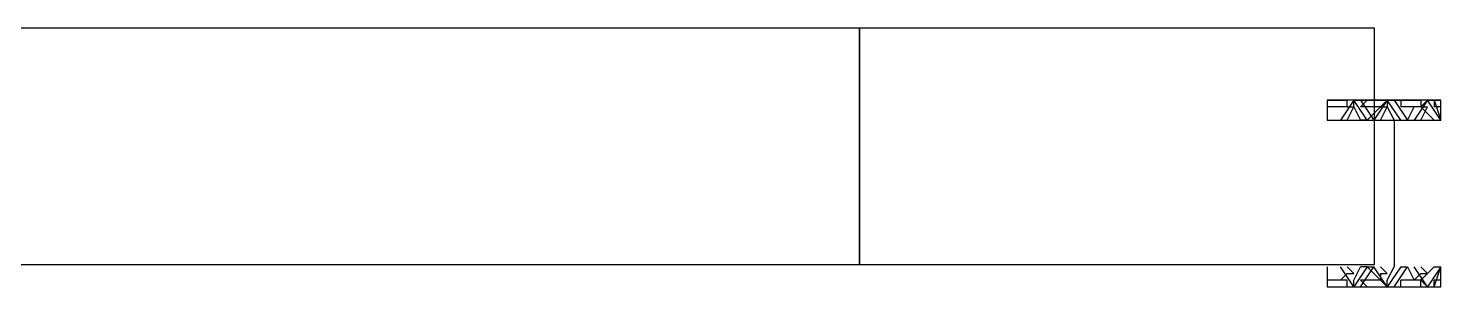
# Model space of a CAD drawing. Header units: centimetres. Extents: x -71 to 5571, y -2315 to 960.
# Drawn here: x 3651.4 to 3711, y 380.6 to 391.5 of the extents above; entities that cross this region are included whole.
import ezdxf

# ---------------------------------------------------------------- set-up
doc = ezdxf.new("R2010")
doc.units = ezdxf.units.CM
doc.layers.add('IC_DUVAR_100', color=7, linetype='Continuous')
doc.layers.add('IC_KAPILAR', color=7, linetype='Continuous')

# ---------------------------------------------------------------- blocks, each defined once
blk = doc.blocks.new("100'LÜK 125'LİK PANO")
blk.add_lwpolyline([(0, 0), (10, 0), (10, 125.5), (0, 125.5)], close=True)
blk = doc.blocks.new('kaynak-ic-kapi')
at = {"color": 133, "linetype": 'Continuous', "lineweight": 25, "true_color": 0x6ec1dd}
for p, q in [((54247.473, 7919.877), (54248.319, 7919.877)), ((54248.601, 7919.877), (54248.037, 7919.031)), ((54248.319, 7919.877), (54248.319, 7919.595)), ((54249.164, 7919.031), (54248.601, 7919.877)), ((54248.601, 7919.877), (54248.601, 7919.595)), ((54248.601, 7919.877), (54248.882, 7919.877)), ((54249.164, 7919.877), (54248.882, 7919.595)), ((54248.882, 7919.877), (54249.446, 7919.031)), ((54249.164, 7919.877), (54249.164, 7919.877)), ((54250.01, 7919.877), (54249.446, 7919.031)), ((54250.01, 7919.877), (54249.728, 7919.595)), ((54250.574, 7919.031), (54250.01, 7919.877)), ((54250.01, 7919.877), (54250.01, 7919.877)), ((54250.01, 7919.877), (54250.01, 7919.595)), ((54250.01, 7919.877), (54250.292, 7919.877)), ((54250.292, 7919.877), (54250.856, 7919.031)), ((54250.574, 7919.877), (54250.574, 7919.877)), ((54250.574, 7919.877), (54250.574, 7919.595)), ((54251.702, 7919.877), (54251.138, 7919.031)), ((54251.42, 7919.877), (54251.42, 7919.877)), ((54251.42, 7919.877), (54251.42, 7919.595)), ((54251.702, 7919.877), (54251.42, 7919.595)), ((54252.266, 7919.031), (54251.702, 7919.877)), ((54251.702, 7919.877), (54252.266, 7919.877)), ((54251.702, 7919.877), (54251.984, 7919.877)), ((54251.984, 7919.877), (54251.984, 7919.877)), ((54251.984, 7919.877), (54251.984, 7919.595)), ((54251.984, 7919.877), (54252.266, 7919.031)), ((54248.319, 7919.595), (54247.473, 7919.595)), ((54248.319, 7919.313), (54248.037, 7919.595)), ((54248.319, 7919.313), (54248.601, 7919.313)), ((54248.319, 7919.031), (54248.601, 7919.313)), ((54248.601, 7919.595), (54248.882, 7919.031)), ((54249.728, 7919.595), (54248.882, 7919.595)), ((54249.164, 7919.031), (54248.882, 7919.031)), ((54249.164, 7919.031), (54249.728, 7919.595)), ((54249.164, 7919.031), (54249.446, 7919.031)), ((54249.728, 7919.313), (54249.728, 7919.595)), ((54249.728, 7919.313), (54250.01, 7919.313)), ((54249.728, 7919.031), (54250.01, 7919.313)), ((54250.01, 7919.595), (54250.292, 7919.031)), ((54250.292, 7912.828), (54250.292, 7919.031)), ((54251.42, 7919.595), (54250.574, 7919.595)), ((54250.574, 7919.031), (54250.574, 7919.031)), ((54250.574, 7919.031), (54250.856, 7919.031)), ((54250.856, 7919.031), (54251.138, 7919.595)), ((54251.42, 7919.313), (54251.138, 7919.595)), ((54251.42, 7919.595), (54251.984, 7919.031)), ((54251.42, 7919.313), (54251.702, 7919.313)), ((54251.42, 7919.031), (54251.702, 7919.313)), ((54252.266, 7919.595), (54251.984, 7919.595)), ((54251.984, 7919.031), (54251.984, 7919.031)), ((54251.984, 7919.031), (54252.266, 7919.031)), ((54252.266, 7919.031), (54252.266, 7919.031)), ((54248.601, 7911.982), (54248.037, 7912.828)), ((54248.319, 7912.828), (54248.601, 7912.264)), ((54249.164, 7912.828), (54248.601, 7911.982)), ((54248.601, 7912.264), (54248.882, 7912.828)), ((54249.164, 7912.828), (54248.882, 7912.828)), ((54248.882, 7911.982), (54249.446, 7912.828)), ((54249.164, 7912.828), (54249.446, 7912.828)), ((54249.164, 7912.828), (54249.728, 7912.264)), ((54250.01, 7911.982), (54249.446, 7912.828)), ((54249.728, 7912.828), (54250.01, 7912.264)), ((54250.574, 7912.828), (54250.01, 7911.982)), ((54250.01, 7912.264), (54250.292, 7912.828)), ((54250.292, 7911.982), (54250.856, 7912.828)), ((54250.574, 7912.828), (54250.574, 7912.828)), ((54250.574, 7912.828), (54250.856, 7912.828)), ((54250.856, 7912.828), (54251.138, 7912.264)), ((54251.702, 7911.982), (54251.138, 7912.828)), ((54251.42, 7912.264), (54251.984, 7912.828)), ((54251.42, 7912.828), (54251.702, 7912.264)), ((54252.266, 7912.828), (54251.702, 7911.982)), ((54251.984, 7912.828), (54251.984, 7912.828)), ((54251.984, 7912.828), (54252.266, 7912.828)), ((54251.984, 7911.982), (54252.266, 7912.828)), ((54252.266, 7912.828), (54252.266, 7912.828)), ((54248.319, 7912.264), (54247.473, 7912.264)), ((54247.473, 7911.982), (54248.319, 7911.982)), ((54248.319, 7912.264), (54248.037, 7912.264)), ((54248.319, 7912.264), (54248.319, 7911.982)), ((54248.319, 7912.264), (54248.601, 7912.264)), ((54249.164, 7911.982), (54248.882, 7912.264)), ((54249.728, 7912.264), (54248.882, 7912.264)), ((54249.164, 7911.982), (54249.164, 7911.982)), ((54250.01, 7911.982), (54249.728, 7912.264)), ((54249.728, 7912.264), (54249.728, 7912.264)), ((54249.728, 7912.264), (54250.01, 7912.264)), ((54250.01, 7911.982), (54250.01, 7912.264)), ((54250.01, 7911.982), (54250.01, 7911.982)), ((54250.01, 7911.982), (54250.292, 7911.982)), ((54250.574, 7911.982), (54250.574, 7912.264)), ((54251.42, 7912.264), (54250.574, 7912.264)), ((54250.574, 7911.982), (54250.574, 7911.982)), ((54251.42, 7912.264), (54251.138, 7912.264)), ((54251.42, 7911.982), (54251.42, 7912.264)), ((54251.702, 7911.982), (54251.42, 7912.264)), ((54251.42, 7912.264), (54251.702, 7912.264)), ((54251.42, 7911.982), (54251.42, 7911.982)), ((54251.702, 7911.982), (54252.266, 7911.982)), ((54251.702, 7911.982), (54251.984, 7911.982)), ((54251.984, 7911.982), (54251.984, 7912.264)), ((54252.266, 7912.264), (54251.984, 7912.264)), ((54251.984, 7911.982), (54251.984, 7911.982))]:
    blk.add_line(p, q, dxfattribs=at)
for points in [[(54247.473, 7919.031), (54247.473, 7919.877), (54252.266, 7919.877), (54252.266, 7919.031)], [(54248.601, 7919.877), (54250.01, 7919.877), (54251.42, 7919.877)], [(54248.601, 7912.264), (54248.601, 7911.982), (54248.882, 7911.982)], [(54248.601, 7911.982), (54250.01, 7911.982), (54251.42, 7911.982)]]:
    blk.add_lwpolyline(points, dxfattribs=at)
blk.add_lwpolyline([(54247.473, 7912.828), (54252.266, 7912.828), (54252.266, 7911.982), (54247.473, 7911.982)], close=True, dxfattribs=at)
blk = doc.blocks.new('BOM_K01_IC_KAPI_ACIKLIK820')
at = {"layer": 'IC_KAPILAR'}
blk.add_blockref('kaynak-ic-kapi', (0, 0), dxfattribs=at)
blk = doc.blocks.new("100'LÜK 125'LİK KAPILI PANO(82'LİK) [SAG ÜST]")
blk.add_lwpolyline([(0, 0), (10, 0), (10, 21.75), (0, 21.75)], close=True)
at = {"layer": 'IC_KAPILAR', "xscale": -1, "rotation": 270}
blk.add_blockref('BOM_K01_IC_KAPI_ACIKLIK820', (-7908.93, -54227.719), dxfattribs=at)

msp = doc.modelspace()

# ---------------------------------------------------------------- block references
at = {"layer": 'IC_DUVAR_100', "rotation": 270}
for name, p in [("100'LÜK 125'LİK PANO", (3561, 391.5)), ("100'LÜK 125'LİK KAPILI PANO(82'LİK) [SAG ÜST]", (3686.5, 391.5))]:
    msp.add_blockref(name, p, dxfattribs=at)

doc.saveas('drawing.dxf')
